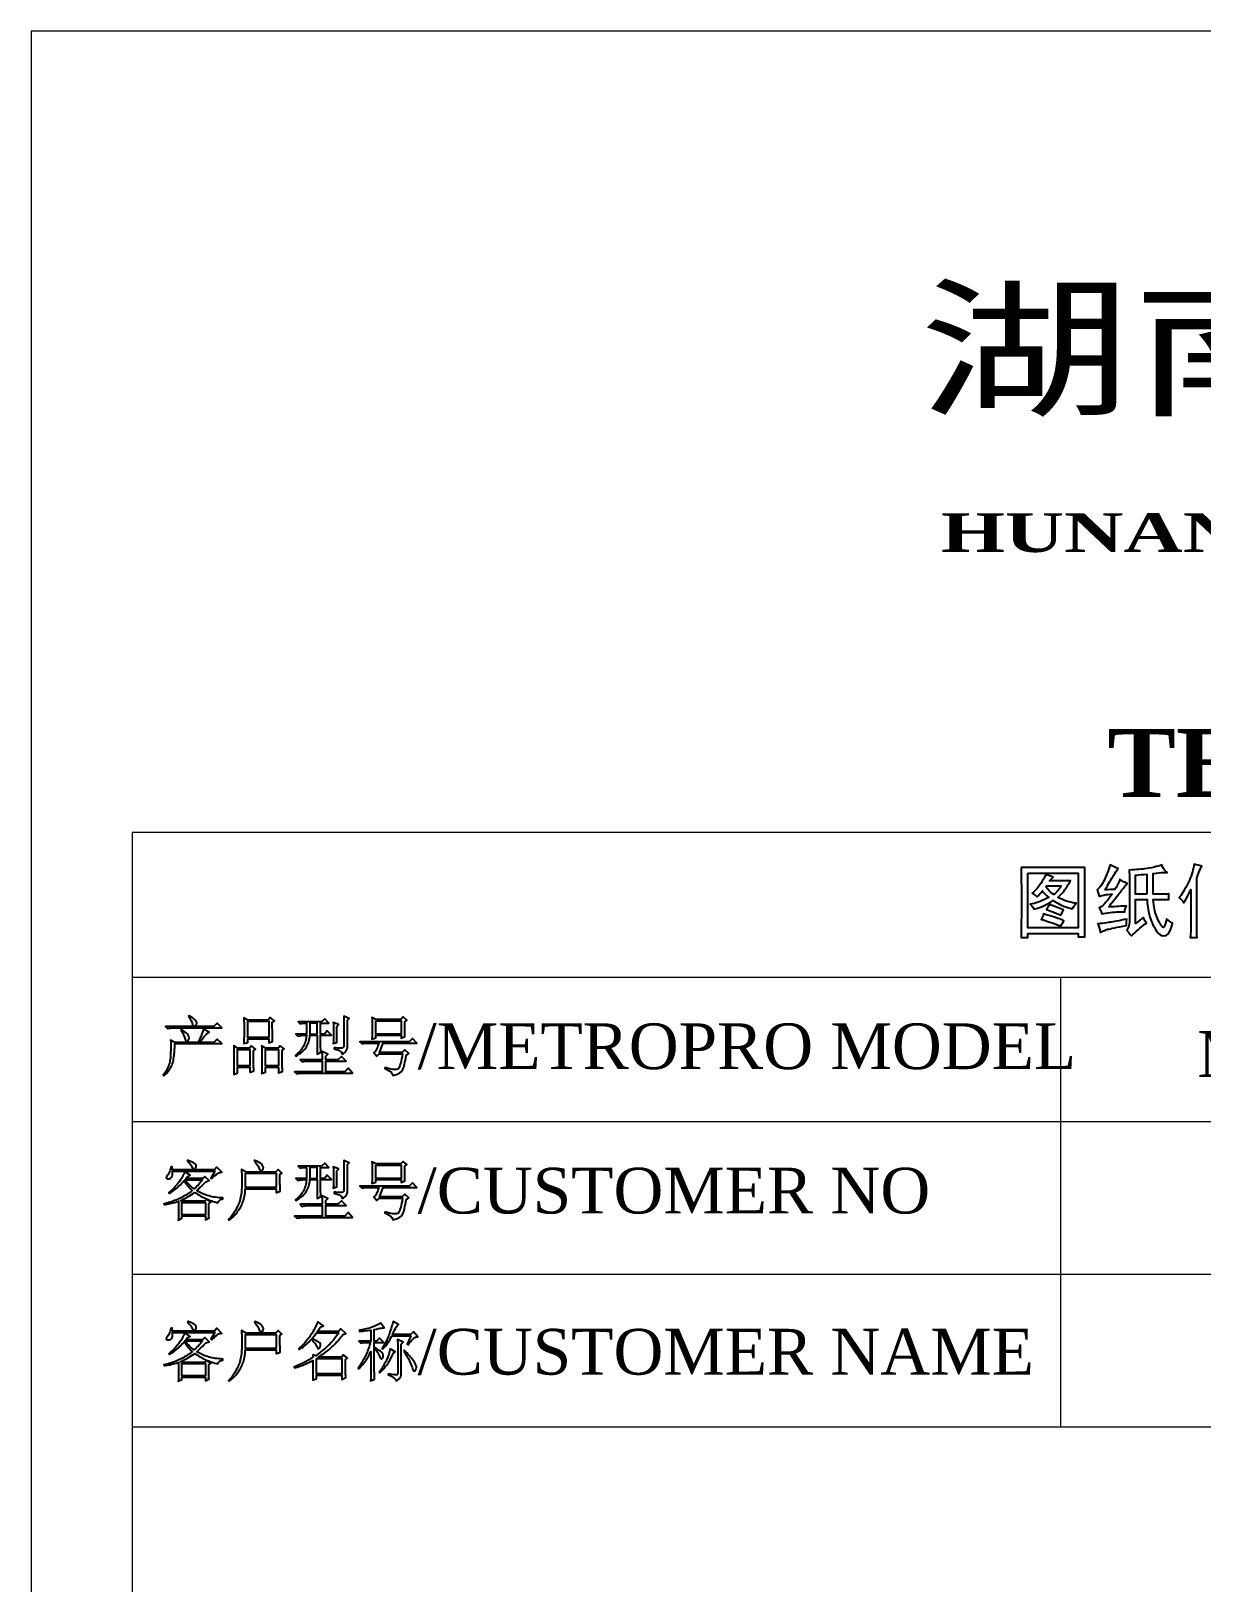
# Model space of a CAD drawing. Header units: millimetres. Extents: x 1653 to 3206, y -200 to 97.
# Drawn here: x 1653.4 to 1724.8, y 2.7 to 97.4 of the extents above; entities that cross this region are included whole.
import ezdxf
from ezdxf.enums import TextEntityAlignment as Align

# ---------------------------------------------------------------- set-up
doc = ezdxf.new("R2010")
doc.units = ezdxf.units.MM
doc.header["$LTSCALE"] = 3
doc.layers.add('DIM', color=4, linetype='Continuous')
doc.styles.add('WMF-Times New Roman0', font='TIMESBD.TTF')
doc.styles.add('WMF-Times New Roman1', font='TIMES.TTF')

# ---------------------------------------------------------------- blocks, each defined once
blk = doc.blocks.new('XY')
at = {"lineweight": 20}
blk.add_lwpolyline([(0, 297), (0, 0), (205.21, 0), (205.21, 297)], close=True, dxfattribs=at)
at = {"color": 7, "lineweight": 20}
blk.add_lwpolyline([(6.177, 248.084), (6.177, 7.161), (200.583, 7.161), (200.583, 248.084)], close=True, dxfattribs=at)
at = {"color": 7}
for points in [[(60.399, 245.957), (60.399, 245.946), (60.404, 245.815), (60.408, 245.684), (60.411, 245.551), (60.413, 245.417), (60.418, 245.146), (60.418, 245.008), (60.419, 244.87), (60.419, 242.888), (60.418, 242.755), (60.418, 242.618), (60.417, 242.482), (60.412, 242.212), (60.41, 242.078), (60.407, 241.946), (60.403, 241.814), (60.399, 241.684), (60.807, 241.684), (60.807, 241.936), (63.895, 241.936), (63.895, 241.723), (64.302, 241.723), (64.3, 241.792), (64.296, 241.924), (64.289, 242.192), (64.285, 242.461), (64.284, 242.596), (64.283, 242.732), (64.283, 245.025), (64.284, 245.165), (64.286, 245.303), (64.287, 245.439), (64.29, 245.573), (64.293, 245.703), (64.298, 245.831), (64.302, 245.957)], [(60.807, 245.608), (63.895, 245.608), (63.895, 242.285), (60.807, 242.285)], [(63.211, 244.801), (63.284, 244.914), (63.356, 245.028), (63.428, 245.141), (62.147, 245.141), (62.172, 245.177), (62.255, 245.276), (62.36, 245.374), (62.292, 245.398), (62.163, 245.442), (62.037, 245.486), (61.914, 245.531), (61.888, 245.465), (61.837, 245.361), (61.774, 245.247), (61.695, 245.122), (61.603, 244.986), (61.526, 244.875), (61.443, 244.765), (61.357, 244.662), (61.267, 244.564), (61.174, 244.471), (61.078, 244.384), (61.169, 244.334), (61.279, 244.259), (61.389, 244.17), (61.446, 244.229), (61.537, 244.329), (61.622, 244.432), (61.7, 244.539), (61.712, 244.522), (61.78, 244.433), (61.865, 244.34), (61.968, 244.238), (62.088, 244.132), (61.956, 244.06), (61.824, 243.997), (61.696, 243.939), (61.569, 243.888), (61.444, 243.843), (61.32, 243.803), (61.199, 243.771), (61.08, 243.744), (60.962, 243.723), (61.062, 243.624), (61.142, 243.518), (61.195, 243.413), (61.269, 243.434), (61.398, 243.474), (61.524, 243.519), (61.649, 243.567), (61.771, 243.62), (61.892, 243.676), (62.012, 243.735), (62.129, 243.799), (62.246, 243.865), (62.36, 243.937), (62.416, 243.901), (62.526, 243.835), (62.639, 243.773), (62.756, 243.713), (62.875, 243.658), (62.998, 243.607), (63.125, 243.557), (63.255, 243.512), (63.388, 243.47), (63.525, 243.432), (63.534, 243.449), (63.6, 243.568), (63.676, 243.679), (63.758, 243.781), (63.672, 243.79), (63.553, 243.808), (63.431, 243.833), (63.308, 243.864), (63.181, 243.904), (63.053, 243.951), (62.921, 244.003), (62.788, 244.064), (62.652, 244.132), (62.746, 244.222), (62.856, 244.335), (62.952, 244.44), (63.035, 244.538), (63.103, 244.63), (63.156, 244.714)], [(65.824, 246.076), (65.78, 245.944), (65.734, 245.815), (65.688, 245.687), (65.64, 245.562), (65.59, 245.439), (65.539, 245.318), (65.487, 245.2), (65.436, 245.103), (65.359, 244.97), (65.281, 244.854), (65.202, 244.752), (65.121, 244.667), (65.04, 244.597), (65.043, 244.591), (65.082, 244.472), (65.127, 244.345), (65.176, 244.209), (65.205, 244.219), (65.323, 244.251), (65.455, 244.28), (65.603, 244.306), (65.705, 244.314), (65.846, 244.322), (65.952, 244.326), (65.906, 244.258), (65.823, 244.139), (65.741, 244.03), (65.661, 243.93), (65.584, 243.84), (65.58, 243.836), (65.49, 243.735), (65.393, 243.644), (65.287, 243.563), (65.176, 243.49), (65.235, 243.373), (65.288, 243.249), (65.331, 243.121), (65.454, 243.145), (65.583, 243.168), (65.714, 243.189), (65.849, 243.207), (65.987, 243.224), (66.127, 243.238), (66.217, 243.246), (66.383, 243.258), (66.523, 243.263), (66.639, 243.263), (66.729, 243.258), (66.743, 243.349), (66.777, 243.478), (66.826, 243.607), (66.729, 243.601), (66.618, 243.596), (66.498, 243.589), (66.368, 243.583), (66.229, 243.575), (66.082, 243.567), (65.924, 243.558), (65.758, 243.549), (65.813, 243.623), (65.908, 243.752), (66, 243.874), (66.087, 243.989), (66.169, 244.097), (66.248, 244.198), (66.322, 244.293), (66.392, 244.381), (66.458, 244.461), (66.461, 244.466), (66.558, 244.592), (66.648, 244.706), (66.734, 244.811), (66.812, 244.903), (66.884, 244.986), (66.768, 245.033), (66.645, 245.093), (66.535, 245.162), (66.438, 245.238), (66.43, 245.214), (66.387, 245.095), (66.335, 244.976), (66.274, 244.856), (66.205, 244.736), (66.127, 244.617), (66.087, 244.617), (65.985, 244.614), (65.856, 244.611), (65.703, 244.605), (65.525, 244.597), (65.592, 244.717), (65.668, 244.848), (65.739, 244.972), (65.807, 245.089), (65.871, 245.198), (65.933, 245.3), (65.991, 245.394), (66.033, 245.461), (66.114, 245.588), (66.188, 245.703), (66.258, 245.806), (66.322, 245.899), (66.201, 245.947), (66.077, 245.999), (65.955, 246.055), (65.836, 246.113)], [(68.903, 246.087), (68.774, 246.047), (68.644, 246.01), (68.515, 245.977), (68.472, 245.966), (68.356, 245.942), (68.226, 245.919), (68.086, 245.898), (67.933, 245.88), (67.832, 245.865), (67.718, 245.85), (67.594, 245.837), (67.46, 245.826), (67.317, 245.816), (67.164, 245.809), (67.001, 245.802), (67.006, 245.67), (67.012, 245.531), (67.016, 245.395), (67.018, 245.261), (67.02, 245.132), (67.02, 242.674), (67.019, 242.624), (67.003, 242.494), (66.969, 242.369), (66.917, 242.248), (66.846, 242.13), (66.877, 242.098), (66.96, 242.006), (67.047, 241.9), (67.137, 241.781), (67.147, 241.791), (67.24, 241.882), (67.336, 241.973), (67.435, 242.064), (67.537, 242.156), (67.642, 242.247), (67.746, 242.333), (67.86, 242.424), (67.961, 242.499), (68.05, 242.558), (67.977, 242.681), (67.912, 242.798), (67.856, 242.907), (67.828, 242.884), (67.748, 242.819), (67.649, 242.739), (67.529, 242.645), (67.389, 242.539), (67.389, 244.015), (68.088, 244.015), (68.091, 243.98), (68.102, 243.828), (68.116, 243.682), (68.134, 243.542), (68.154, 243.407), (68.177, 243.278), (68.203, 243.155), (68.232, 243.039), (68.263, 242.927), (68.295, 242.826), (68.343, 242.698), (68.394, 242.574), (68.45, 242.454), (68.513, 242.336), (68.58, 242.222), (68.652, 242.111), (68.675, 242.077), (68.774, 241.96), (68.874, 241.874), (68.979, 241.818), (69.085, 241.794), (69.195, 241.8), (69.21, 241.803), (69.284, 241.833), (69.353, 241.888), (69.418, 241.97), (69.48, 242.077), (69.537, 242.211), (69.592, 242.372), (69.641, 242.558), (69.595, 242.59), (69.484, 242.67), (69.377, 242.75), (69.273, 242.83), (69.248, 242.701), (69.214, 242.558), (69.177, 242.438), (69.137, 242.344), (69.095, 242.302), (69.034, 242.322), (68.957, 242.414), (68.865, 242.577), (68.848, 242.608), (68.775, 242.75), (68.712, 242.882), (68.661, 243.004), (68.622, 243.116), (68.593, 243.219), (68.593, 243.22), (68.568, 243.312), (68.543, 243.42), (68.521, 243.545), (68.498, 243.685), (68.477, 243.842), (68.457, 244.015), (68.47, 244.015), (68.625, 244.014), (68.773, 244.013), (68.914, 244.011), (69.049, 244.009), (69.176, 244.004), (69.295, 244), (69.409, 243.996), (69.409, 244.345), (69.4, 244.345), (69.286, 244.34), (69.165, 244.335), (69.038, 244.332), (68.903, 244.329), (68.762, 244.327), (68.613, 244.326), (68.457, 244.326), (68.457, 245.589), (68.516, 245.597), (68.663, 245.618), (68.804, 245.633), (68.94, 245.644), (69.069, 245.649), (69.193, 245.65), (69.312, 245.647), (69.277, 245.679), (69.181, 245.781), (69.1, 245.887), (69.034, 245.998), (68.982, 246.113)], [(68.069, 244.326), (67.389, 244.326), (67.389, 245.491), (67.394, 245.492), (67.478, 245.5), (67.587, 245.51), (67.722, 245.522), (67.883, 245.535), (68.069, 245.55)], [(70.948, 246.081), (70.922, 245.95), (70.892, 245.82), (70.857, 245.692), (70.818, 245.565), (70.774, 245.439), (70.727, 245.314), (70.674, 245.19), (70.617, 245.068), (70.554, 244.947), (70.531, 244.901), (70.449, 244.747), (70.371, 244.606), (70.298, 244.48), (70.229, 244.367), (70.165, 244.267), (70.105, 244.183), (70.05, 244.112), (70.061, 244.104), (70.156, 244.018), (70.243, 243.918), (70.322, 243.801), (70.384, 243.897), (70.45, 244.004), (70.516, 244.118), (70.579, 244.235), (70.643, 244.358), (70.706, 244.485), (70.768, 244.617), (70.768, 242.462), (70.764, 242.308), (70.761, 242.164), (70.756, 242.029), (70.748, 241.904), (70.74, 241.79), (70.729, 241.684), (71.137, 241.684), (71.133, 241.764), (71.128, 241.876), (71.124, 241.998), (71.121, 242.131), (71.119, 242.276), (71.118, 242.431), (71.118, 245.258), (71.135, 245.315), (71.193, 245.498), (71.248, 245.657), (71.299, 245.79), (71.346, 245.897), (71.39, 245.979), (71.428, 246.035), (71.343, 246.055), (71.211, 246.091), (71.084, 246.13), (70.962, 246.171)], [(62.393, 244.309), (62.3, 244.372), (62.206, 244.45), (62.11, 244.542), (62.013, 244.65), (61.914, 244.773), (61.953, 244.831), (62.846, 244.831), (62.834, 244.812), (62.762, 244.702), (62.682, 244.596), (62.595, 244.495), (62.501, 244.399), (62.399, 244.306)], [(62.088, 243.627), (62.023, 243.51), (61.953, 243.393), (62.024, 243.372), (62.112, 243.341), (62.218, 243.3), (62.343, 243.25), (62.486, 243.191), (62.647, 243.122), (62.827, 243.043), (62.864, 243.142), (62.926, 243.261), (63.001, 243.374), (62.925, 243.399), (62.83, 243.431), (62.72, 243.471), (62.595, 243.518), (62.455, 243.573), (62.299, 243.635), (62.127, 243.704)], [(61.745, 243.038), (61.689, 242.917), (61.623, 242.791), (61.666, 242.781), (61.764, 242.755), (61.87, 242.725), (61.983, 242.691), (62.103, 242.652), (62.233, 242.608), (62.37, 242.558), (62.514, 242.504), (62.666, 242.446), (62.827, 242.382), (62.876, 242.486), (62.944, 242.602), (63.021, 242.713), (62.954, 242.74), (62.856, 242.778), (62.75, 242.816), (62.636, 242.856), (62.513, 242.898), (62.383, 242.94), (62.244, 242.983), (62.096, 243.028), (61.941, 243.074), (61.778, 243.121)], [(66.694, 242.776), (66.523, 242.741), (66.368, 242.711), (66.229, 242.685), (66.103, 242.663), (65.993, 242.643), (65.897, 242.628), (65.816, 242.616), (65.755, 242.604), (65.635, 242.585), (65.507, 242.567), (65.372, 242.549), (65.229, 242.533), (65.079, 242.519), (65.123, 242.418), (65.165, 242.298), (65.202, 242.164), (65.234, 242.014), (65.246, 242.019), (65.364, 242.07), (65.489, 242.119), (65.622, 242.169), (65.629, 242.171), (65.684, 242.186), (65.759, 242.205), (65.853, 242.225), (65.966, 242.25), (66.1, 242.278), (66.252, 242.309), (66.424, 242.344), (66.615, 242.381), (66.826, 242.422), (66.831, 242.535), (66.844, 242.668), (66.865, 242.81)], [(9.588, 236.869), (9.658, 236.785), (9.717, 236.704), (9.764, 236.626), (9.79, 236.574), (9.823, 236.489), (9.85, 236.397), (9.874, 236.298), (9.882, 236.248), (8.208, 236.248), (8.332, 236.124), (8.421, 236.149), (8.517, 236.164), (8.618, 236.171), (11.635, 236.171), (11.356, 236.45), (11.154, 236.248), (9.96, 236.248), (10.042, 236.327), (10.091, 236.402), (10.11, 236.476), (10.096, 236.547), (10.05, 236.615), (10.045, 236.62), (9.981, 236.682), (9.909, 236.741), (9.831, 236.797), (9.746, 236.849), (9.653, 236.899), (9.619, 236.915)], [(14.473, 236.651), (13.232, 236.651), (12.984, 236.791), (12.988, 236.699), (12.991, 236.606), (12.994, 236.51), (12.997, 236.413), (12.997, 236.312), (12.999, 236.21), (12.999, 235.999), (12.998, 235.909), (12.997, 235.817), (12.997, 235.722), (12.994, 235.624), (12.992, 235.522), (12.99, 235.419), (12.986, 235.312), (12.984, 235.209), (13.217, 235.286), (13.217, 235.504), (14.503, 235.504), (14.503, 235.255), (14.736, 235.349), (14.733, 235.419), (14.731, 235.495), (14.729, 235.575), (14.727, 235.661), (14.726, 235.752), (14.724, 235.847), (14.723, 235.948), (14.722, 236.054), (14.721, 236.166), (14.72, 236.281), (14.72, 236.512), (14.844, 236.605), (14.597, 236.806)], [(19.087, 236.67), (19.091, 236.572), (19.092, 236.481), (19.093, 236.403), (19.093, 235.116), (19.076, 235.017), (19.026, 234.958), (18.953, 234.937), (18.887, 234.936), (18.803, 234.937), (18.704, 234.943), (18.587, 234.952), (18.488, 234.96), (18.488, 234.883), (18.616, 234.856), (18.725, 234.823), (18.814, 234.784), (18.885, 234.738), (18.938, 234.684), (18.971, 234.625), (18.984, 234.572), (19.073, 234.617), (19.148, 234.67), (19.209, 234.732), (19.255, 234.803), (19.288, 234.884), (19.306, 234.974), (19.311, 235.074), (19.31, 235.085), (19.31, 236.636), (19.419, 236.745), (19.077, 236.884), (19.083, 236.773)], [(22.566, 236.682), (21.031, 236.682), (20.799, 236.806), (20.803, 236.714), (20.806, 236.618), (20.81, 236.522), (20.811, 236.424), (20.813, 236.324), (20.814, 236.222), (20.814, 236.044), (20.813, 235.943), (20.811, 235.844), (20.809, 235.746), (20.805, 235.65), (20.802, 235.555), (20.799, 235.488), (21.031, 235.565), (21.031, 235.72), (22.582, 235.72), (22.582, 235.55), (22.814, 235.643), (22.811, 235.693), (22.808, 235.754), (22.806, 235.828), (22.803, 235.913), (22.802, 236.01), (22.801, 236.118), (22.8, 236.239), (22.799, 236.371), (22.799, 236.542), (22.923, 236.651), (22.706, 236.837)], [(10.505, 236.039), (10.486, 235.977), (10.461, 235.904), (10.43, 235.822), (10.392, 235.731), (10.35, 235.631), (10.301, 235.522), (10.247, 235.402), (10.193, 235.286), (8.781, 235.286), (8.518, 235.426), (8.521, 235.342), (8.523, 235.255), (8.524, 235.166), (8.524, 234.977), (8.523, 234.877), (8.521, 234.775), (8.518, 234.669), (8.515, 234.56), (8.512, 234.449), (8.51, 234.426), (8.504, 234.335), (8.494, 234.245), (8.478, 234.155), (8.458, 234.066), (8.432, 233.976), (8.403, 233.888), (8.368, 233.799), (8.329, 233.711), (8.284, 233.622), (8.235, 233.535), (8.181, 233.448), (8.123, 233.36), (8.068, 233.285), (8.099, 233.239), (8.18, 233.317), (8.255, 233.395), (8.325, 233.475), (8.387, 233.555), (8.444, 233.634), (8.496, 233.715), (8.541, 233.795), (8.581, 233.876), (8.615, 233.958), (8.641, 234.039), (8.663, 234.122), (8.665, 234.131), (8.683, 234.214), (8.699, 234.301), (8.712, 234.39), (8.725, 234.482), (8.736, 234.576), (8.745, 234.673), (8.753, 234.774), (8.759, 234.876), (8.763, 234.981), (8.765, 235.088), (8.766, 235.199), (8.766, 235.209), (11.635, 235.209), (11.356, 235.488), (11.154, 235.286), (10.285, 235.286), (10.363, 235.387), (10.435, 235.479), (10.504, 235.565), (10.567, 235.641), (10.626, 235.71), (10.681, 235.771), (10.731, 235.824), (10.751, 235.844), (10.875, 235.907), (10.518, 236.093)], [(9.138, 236.031), (9.195, 235.958), (9.246, 235.88), (9.291, 235.795), (9.33, 235.705), (9.365, 235.61), (9.387, 235.534), (9.425, 235.421), (9.469, 235.357), (9.519, 235.343), (9.573, 235.377), (9.588, 235.395), (9.635, 235.475), (9.65, 235.559), (9.632, 235.643), (9.588, 235.72), (9.539, 235.781), (9.479, 235.843), (9.409, 235.905), (9.329, 235.969), (9.237, 236.033), (9.169, 236.077)], [(14.503, 235.581), (13.217, 235.581), (13.217, 236.574), (14.503, 236.574)], [(17.728, 236.542), (16.302, 236.542), (16.426, 236.418), (16.596, 236.465), (16.798, 236.465), (16.798, 235.798), (16.147, 235.798), (16.286, 235.674), (16.377, 235.695), (16.472, 235.71), (16.571, 235.718), (16.659, 235.72), (16.798, 235.72), (16.792, 235.623), (16.78, 235.527), (16.762, 235.433), (16.74, 235.343), (16.713, 235.254), (16.68, 235.169), (16.643, 235.086), (16.6, 235.006), (16.552, 234.927), (16.498, 234.851), (16.439, 234.779), (16.376, 234.708), (16.307, 234.641), (16.233, 234.575), (16.154, 234.512), (16.132, 234.495), (16.162, 234.448), (16.256, 234.502), (16.343, 234.559), (16.425, 234.617), (16.503, 234.679), (16.573, 234.742), (16.64, 234.808), (16.701, 234.877), (16.756, 234.948), (16.806, 235.022), (16.852, 235.098), (16.89, 235.178), (16.925, 235.259), (16.954, 235.343), (16.976, 235.43), (16.995, 235.518), (17.008, 235.61), (17.014, 235.704), (17.015, 235.72), (17.464, 235.72), (17.464, 235.137), (17.464, 235.055), (17.461, 234.965), (17.459, 234.864), (17.455, 234.754), (17.452, 234.635), (17.449, 234.572), (17.682, 234.697), (17.676, 234.778), (17.672, 234.867), (17.669, 234.964), (17.667, 235.069), (17.666, 235.182), (17.666, 235.72), (18.333, 235.72), (18.07, 235.984), (17.899, 235.798), (17.666, 235.798), (17.666, 236.465), (18.178, 236.465), (17.915, 236.729)], [(17.464, 235.798), (17.464, 236.465), (17.015, 236.465), (17.015, 235.798)], [(18.447, 236.411), (18.45, 236.321), (18.453, 236.225), (18.455, 236.125), (18.457, 236.02), (18.458, 235.908), (18.458, 235.907), (18.457, 235.811), (18.456, 235.714), (18.454, 235.617), (18.452, 235.518), (18.449, 235.42), (18.446, 235.321), (18.442, 235.221), (18.442, 235.209), (18.659, 235.286), (18.659, 236.263), (18.767, 236.372), (18.442, 236.496)], [(21.031, 236.605), (22.582, 236.605), (22.582, 235.798), (21.031, 235.798)], [(13.356, 233.44), (13.588, 233.549), (13.586, 233.611), (13.584, 233.68), (13.582, 233.755), (13.58, 233.836), (13.578, 233.923), (13.577, 234.017), (13.576, 234.116), (13.575, 234.222), (13.574, 234.334), (13.573, 234.452), (13.573, 234.775), (13.697, 234.867), (13.449, 235.069), (13.324, 234.93), (12.596, 234.93), (12.363, 235.069), (12.367, 234.988), (12.37, 234.902), (12.373, 234.812), (12.374, 234.717), (12.376, 234.619), (12.378, 234.516), (12.379, 234.408), (12.379, 234.007), (12.377, 233.904), (12.376, 233.803), (12.374, 233.705), (12.372, 233.61), (12.37, 233.517), (12.367, 233.427), (12.364, 233.34), (12.363, 233.331), (12.596, 233.425), (12.596, 233.782), (13.356, 233.782)], [(15.077, 234.93), (14.301, 234.93), (14.069, 235.085), (14.072, 235.001), (14.076, 234.913), (14.078, 234.822), (14.08, 234.727), (14.081, 234.629), (14.083, 234.527), (14.084, 234.421), (14.085, 234.311), (14.085, 234.232), (14.084, 234.119), (14.084, 234.011), (14.083, 233.905), (14.081, 233.804), (14.08, 233.707), (14.077, 233.614), (14.075, 233.524), (14.071, 233.437), (14.069, 233.379), (14.301, 233.471), (14.301, 233.782), (15.108, 233.782), (15.108, 233.425), (15.341, 233.518), (15.338, 233.547), (15.336, 233.588), (15.334, 233.641), (15.333, 233.705), (15.331, 233.78), (15.329, 233.867), (15.328, 233.964), (15.327, 234.074), (15.327, 234.195), (15.326, 234.328), (15.326, 234.472), (15.325, 234.627), (15.325, 234.79), (15.434, 234.883), (15.201, 235.085)], [(23.062, 235.318), (20.069, 235.318), (20.194, 235.194), (20.333, 235.24), (21.217, 235.24), (21.186, 235.13), (21.154, 235.033), (21.121, 234.946), (21.087, 234.87), (21.085, 234.867), (21.031, 234.778), (20.967, 234.709), (20.907, 234.666), (21.093, 234.448), (21.233, 234.588), (22.659, 234.588), (22.636, 234.431), (22.61, 234.289), (22.585, 234.161), (22.558, 234.047), (22.53, 233.948), (22.501, 233.862), (22.472, 233.79), (22.442, 233.733), (22.41, 233.69), (22.378, 233.66), (22.357, 233.65), (22.306, 233.636), (22.242, 233.63), (22.166, 233.631), (22.077, 233.64), (21.976, 233.657), (21.862, 233.681), (21.737, 233.713), (21.605, 233.75), (21.589, 233.689), (21.708, 233.635), (21.81, 233.579), (21.895, 233.522), (21.964, 233.463), (22.016, 233.402), (22.05, 233.339), (22.069, 233.275), (22.07, 233.27), (22.19, 233.301), (22.291, 233.332), (22.373, 233.362), (22.426, 233.386), (22.501, 233.432), (22.577, 233.494), (22.644, 233.564), (22.666, 233.596), (22.689, 233.642), (22.711, 233.701), (22.736, 233.774), (22.76, 233.861), (22.786, 233.961), (22.812, 234.076), (22.838, 234.204), (22.865, 234.346), (22.892, 234.495), (23.047, 234.603), (22.814, 234.836), (22.644, 234.666), (21.264, 234.666), (21.481, 235.24), (23.543, 235.24), (23.264, 235.519)], [(13.356, 233.859), (12.596, 233.859), (12.596, 234.852), (13.356, 234.852)], [(15.108, 233.859), (14.301, 233.859), (14.301, 234.852), (15.108, 234.852)], [(17.749, 234.623), (17.754, 234.521), (17.756, 234.422), (17.759, 234.328), (17.76, 234.236), (17.76, 234.216), (16.426, 234.216), (16.55, 234.092), (16.639, 234.116), (16.734, 234.131), (16.836, 234.138), (17.76, 234.138), (17.76, 233.486), (16.084, 233.486), (16.224, 233.363), (16.315, 233.384), (16.41, 233.399), (16.509, 233.407), (16.596, 233.409), (19.62, 233.409), (19.356, 233.719), (19.14, 233.486), (17.976, 233.486), (17.976, 234.138), (19.217, 234.138), (18.938, 234.417), (18.721, 234.216), (17.976, 234.216), (17.976, 234.448), (18.1, 234.572), (17.744, 234.727)], [(9.352, 227.31), (9.313, 227.228), (9.27, 227.144), (9.222, 227.06), (9.171, 226.975), (9.114, 226.89), (9.055, 226.803), (9.014, 226.748), (8.958, 226.674), (8.898, 226.601), (8.835, 226.529), (8.77, 226.457), (8.703, 226.387), (8.632, 226.318), (8.559, 226.25), (8.483, 226.183), (8.41, 226.12), (8.441, 226.073), (8.518, 226.12), (8.596, 226.171), (8.673, 226.223), (8.749, 226.279), (8.823, 226.338), (8.897, 226.399), (8.97, 226.464), (9.043, 226.532), (9.114, 226.601), (9.185, 226.675), (9.254, 226.751), (9.323, 226.83), (9.34, 226.849), (9.388, 226.772), (9.441, 226.695), (9.496, 226.619), (9.556, 226.543), (9.619, 226.468), (9.687, 226.394), (9.758, 226.32), (9.834, 226.247), (9.836, 226.244), (9.76, 226.186), (9.683, 226.129), (9.606, 226.075), (9.527, 226.022), (9.446, 225.971), (9.364, 225.922), (9.281, 225.875), (9.197, 225.83), (9.111, 225.786), (9.024, 225.745), (8.937, 225.705), (8.847, 225.668), (8.757, 225.632), (8.665, 225.598), (8.572, 225.566), (8.477, 225.536), (8.382, 225.508), (8.285, 225.482), (8.187, 225.458), (8.099, 225.437), (8.115, 225.391), (8.206, 225.402), (8.298, 225.416), (8.39, 225.432), (8.485, 225.451), (8.579, 225.473), (8.675, 225.496), (8.773, 225.522), (8.871, 225.552), (8.97, 225.583), (8.999, 225.592), (8.999, 225.429), (8.998, 225.278), (8.998, 225.139), (8.997, 225.012), (8.996, 224.898), (8.995, 224.795), (8.993, 224.705), (8.991, 224.627), (8.99, 224.561), (8.987, 224.507), (8.985, 224.466), (8.983, 224.444), (9.2, 224.553), (9.2, 224.693), (10.642, 224.693), (10.642, 224.46), (10.859, 224.584), (10.856, 224.64), (10.854, 224.706), (10.85, 224.783), (10.849, 224.872), (10.847, 224.972), (10.845, 225.082), (10.844, 225.204), (10.844, 225.437), (10.968, 225.53), (10.72, 225.716), (10.612, 225.592), (9.2, 225.592), (9.123, 225.639), (9.191, 225.668), (9.263, 225.702), (9.339, 225.739), (9.418, 225.781), (9.501, 225.827), (9.587, 225.877), (9.676, 225.931), (9.769, 225.989), (9.866, 226.052), (9.967, 226.119), (9.991, 226.135), (10.071, 226.081), (10.152, 226.027), (10.235, 225.976), (10.318, 225.927), (10.403, 225.88), (10.488, 225.835), (10.575, 225.792), (10.662, 225.751), (10.752, 225.712), (10.841, 225.676), (10.932, 225.641), (11.025, 225.608), (11.117, 225.578), (11.212, 225.549), (11.307, 225.523), (11.402, 225.5), (11.434, 225.578), (11.489, 225.642), (11.565, 225.691), (11.664, 225.725), (11.697, 225.732), (11.697, 225.794), (11.584, 225.801), (11.475, 225.81), (11.367, 225.821), (11.262, 225.835), (11.16, 225.851), (11.06, 225.87), (10.963, 225.891), (10.868, 225.914), (10.776, 225.941), (10.686, 225.969), (10.599, 226), (10.514, 226.033), (10.432, 226.069), (10.352, 226.107), (10.275, 226.147), (10.2, 226.19), (10.129, 226.235), (10.115, 226.244), (10.189, 226.314), (10.262, 226.384), (10.333, 226.452), (10.404, 226.521), (10.473, 226.59), (10.542, 226.657), (10.61, 226.724), (10.673, 226.787), (10.859, 226.849), (10.596, 227.112), (10.457, 226.973), (9.448, 226.973), (9.526, 227.064), (9.6, 227.128), (9.672, 227.165), (9.712, 227.175), (9.387, 227.392)], [(8.534, 227.686), (8.514, 227.579), (8.488, 227.478), (8.454, 227.387), (8.414, 227.304), (8.367, 227.229), (8.325, 227.175), (8.258, 227.082), (8.244, 227.015), (8.284, 226.976), (8.325, 226.966), (8.426, 226.965), (8.509, 226.994), (8.572, 227.051), (8.608, 227.114), (8.629, 227.197), (8.635, 227.299), (8.627, 227.42), (8.626, 227.423), (11.216, 227.423), (10.968, 227.004), (11.03, 226.973), (11.129, 227.075), (11.222, 227.163), (11.308, 227.234), (11.387, 227.29), (11.461, 227.331), (11.527, 227.356), (11.587, 227.365), (11.635, 227.361), (11.34, 227.671), (11.185, 227.5), (8.626, 227.5), (8.611, 227.686)], [(9.526, 228.043), (9.61, 227.965), (9.683, 227.888), (9.745, 227.812), (9.796, 227.737), (9.835, 227.663), (9.851, 227.625), (9.898, 227.54), (9.951, 227.516), (10.008, 227.553), (10.038, 227.594), (10.08, 227.686), (10.084, 227.768), (10.049, 227.843), (10.015, 227.88), (9.957, 227.924), (9.885, 227.966), (9.798, 228.007), (9.698, 228.046), (9.583, 228.083), (9.557, 228.09)], [(14.953, 226.104), (15.201, 226.213), (15.198, 226.26), (15.196, 226.317), (15.193, 226.387), (15.192, 226.466), (15.19, 226.556), (15.188, 226.657), (15.188, 226.768), (15.187, 226.891), (15.186, 227.025), (15.186, 227.237), (15.294, 227.315), (15.077, 227.531), (14.922, 227.376), (13.123, 227.376), (12.844, 227.531), (12.846, 227.453), (12.849, 227.37), (12.851, 227.284), (12.852, 227.194), (12.853, 227.101), (12.854, 227.004), (12.854, 226.688), (12.853, 226.576), (12.852, 226.46), (12.852, 226.423), (12.849, 226.317), (12.843, 226.213), (12.834, 226.112), (12.821, 226.011), (12.806, 225.914), (12.787, 225.818), (12.765, 225.725), (12.739, 225.634), (12.712, 225.544), (12.68, 225.457), (12.645, 225.372), (12.607, 225.288), (12.581, 225.236), (12.524, 225.13), (12.469, 225.031), (12.412, 224.937), (12.357, 224.851), (12.3, 224.77), (12.245, 224.696), (12.188, 224.629), (12.132, 224.567), (12.076, 224.512), (12.053, 224.491), (12.084, 224.444), (12.163, 224.505), (12.239, 224.566), (12.311, 224.631), (12.38, 224.696), (12.446, 224.764), (12.508, 224.834), (12.567, 224.905), (12.623, 224.978), (12.676, 225.053), (12.726, 225.13), (12.772, 225.209), (12.815, 225.289), (12.855, 225.372), (12.891, 225.456), (12.925, 225.542), (12.954, 225.63), (12.981, 225.72), (13.005, 225.812), (13.025, 225.905), (13.042, 226), (13.056, 226.097), (13.066, 226.196), (13.074, 226.297), (13.077, 226.353), (14.953, 226.353)], [(14.953, 226.43), (13.077, 226.43), (13.077, 227.299), (14.953, 227.299)], [(13.619, 228.043), (13.695, 227.964), (13.759, 227.884), (13.813, 227.804), (13.856, 227.724), (13.889, 227.643), (13.891, 227.64), (13.942, 227.523), (13.994, 227.459), (14.038, 227.446), (14.108, 227.482), (14.162, 227.57), (14.176, 227.653), (14.152, 227.74), (14.1, 227.819), (14.053, 227.867), (13.99, 227.917), (13.91, 227.966), (13.816, 228.016), (13.705, 228.067), (13.651, 228.09)], [(17.728, 227.733), (16.302, 227.733), (16.426, 227.609), (16.596, 227.655), (16.798, 227.655), (16.798, 226.988), (16.147, 226.988), (16.286, 226.865), (16.377, 226.886), (16.472, 226.9), (16.571, 226.908), (16.659, 226.911), (16.798, 226.911), (16.792, 226.813), (16.78, 226.717), (16.762, 226.623), (16.74, 226.533), (16.713, 226.445), (16.68, 226.36), (16.643, 226.276), (16.6, 226.196), (16.552, 226.118), (16.498, 226.042), (16.439, 225.969), (16.376, 225.898), (16.307, 225.831), (16.233, 225.765), (16.154, 225.702), (16.132, 225.685), (16.162, 225.639), (16.256, 225.693), (16.343, 225.749), (16.425, 225.807), (16.503, 225.869), (16.573, 225.932), (16.64, 225.999), (16.701, 226.068), (16.756, 226.139), (16.806, 226.213), (16.852, 226.289), (16.89, 226.368), (16.925, 226.45), (16.954, 226.533), (16.976, 226.62), (16.995, 226.709), (17.008, 226.8), (17.014, 226.894), (17.015, 226.911), (17.464, 226.911), (17.464, 226.328), (17.464, 226.246), (17.461, 226.156), (17.459, 226.054), (17.455, 225.945), (17.452, 225.825), (17.449, 225.763), (17.682, 225.887), (17.676, 225.968), (17.672, 226.058), (17.669, 226.155), (17.667, 226.259), (17.666, 226.372), (17.666, 226.911), (18.333, 226.911), (18.07, 227.175), (17.899, 226.988), (17.666, 226.988), (17.666, 227.655), (18.178, 227.655), (17.915, 227.919)], [(17.464, 226.988), (17.464, 227.655), (17.015, 227.655), (17.015, 226.988)], [(18.447, 227.601), (18.45, 227.511), (18.453, 227.416), (18.455, 227.316), (18.457, 227.21), (18.458, 227.099), (18.458, 227.097), (18.457, 227.001), (18.456, 226.904), (18.454, 226.807), (18.452, 226.709), (18.449, 226.611), (18.446, 226.511), (18.442, 226.411), (18.442, 226.399), (18.659, 226.477), (18.659, 227.454), (18.767, 227.563), (18.442, 227.686)], [(19.083, 227.964), (19.087, 227.86), (19.091, 227.762), (19.092, 227.671), (19.093, 227.594), (19.093, 226.306), (19.076, 226.207), (19.026, 226.148), (18.953, 226.128), (18.887, 226.126), (18.803, 226.128), (18.704, 226.134), (18.587, 226.142), (18.488, 226.15), (18.488, 226.073), (18.616, 226.047), (18.725, 226.014), (18.814, 225.974), (18.885, 225.928), (18.938, 225.875), (18.971, 225.815), (18.984, 225.763), (19.073, 225.807), (19.148, 225.86), (19.209, 225.923), (19.255, 225.994), (19.288, 226.075), (19.306, 226.165), (19.311, 226.264), (19.31, 226.275), (19.31, 227.826), (19.419, 227.935), (19.077, 228.074)], [(22.566, 227.873), (21.031, 227.873), (20.799, 227.997), (20.803, 227.904), (20.806, 227.809), (20.81, 227.713), (20.811, 227.614), (20.813, 227.514), (20.814, 227.412), (20.814, 227.235), (20.813, 227.133), (20.811, 227.034), (20.809, 226.936), (20.805, 226.84), (20.802, 226.746), (20.799, 226.678), (21.031, 226.756), (21.031, 226.911), (22.582, 226.911), (22.582, 226.741), (22.814, 226.833), (22.811, 226.883), (22.808, 226.945), (22.806, 227.018), (22.803, 227.103), (22.802, 227.2), (22.801, 227.309), (22.8, 227.429), (22.799, 227.562), (22.799, 227.733), (22.923, 227.842), (22.706, 228.028)], [(21.031, 227.795), (22.582, 227.795), (22.582, 226.988), (21.031, 226.988)], [(10.397, 226.822), (10.337, 226.748), (10.274, 226.675), (10.208, 226.603), (10.14, 226.531), (10.07, 226.46), (9.998, 226.389), (9.96, 226.353), (9.892, 226.399), (9.818, 226.457), (9.739, 226.525), (9.673, 226.585), (9.6, 226.657), (9.531, 226.729), (9.466, 226.8), (9.405, 226.873), (9.387, 226.896), (10.457, 226.896)], [(23.062, 226.508), (20.069, 226.508), (20.194, 226.384), (20.333, 226.43), (21.217, 226.43), (21.186, 226.321), (21.154, 226.223), (21.121, 226.136), (21.087, 226.06), (21.085, 226.058), (21.031, 225.968), (20.967, 225.899), (20.907, 225.856), (21.093, 225.639), (21.233, 225.779), (22.659, 225.779), (22.636, 225.622), (22.61, 225.479), (22.585, 225.351), (22.558, 225.238), (22.53, 225.138), (22.501, 225.052), (22.472, 224.98), (22.442, 224.923), (22.41, 224.88), (22.378, 224.851), (22.357, 224.84), (22.306, 224.826), (22.242, 224.82), (22.166, 224.822), (22.077, 224.83), (21.976, 224.847), (21.862, 224.872), (21.737, 224.904), (21.605, 224.941), (21.589, 224.879), (21.708, 224.825), (21.81, 224.77), (21.895, 224.712), (21.964, 224.653), (22.016, 224.593), (22.05, 224.529), (22.069, 224.465), (22.07, 224.46), (22.19, 224.491), (22.291, 224.523), (22.373, 224.552), (22.426, 224.577), (22.501, 224.622), (22.577, 224.684), (22.644, 224.754), (22.666, 224.786), (22.689, 224.832), (22.711, 224.891), (22.736, 224.964), (22.76, 225.051), (22.786, 225.152), (22.812, 225.266), (22.838, 225.394), (22.865, 225.536), (22.892, 225.685), (23.047, 225.794), (22.814, 226.027), (22.644, 225.856), (21.264, 225.856), (21.481, 226.43), (23.543, 226.43), (23.264, 226.709)], [(10.642, 224.77), (9.2, 224.77), (9.2, 225.515), (10.642, 225.515)], [(17.749, 225.813), (17.754, 225.711), (17.756, 225.613), (17.759, 225.518), (17.76, 225.426), (17.76, 225.406), (16.426, 225.406), (16.55, 225.282), (16.639, 225.307), (16.734, 225.322), (16.836, 225.329), (17.76, 225.329), (17.76, 224.677), (16.084, 224.677), (16.224, 224.553), (16.315, 224.574), (16.41, 224.589), (16.509, 224.598), (16.596, 224.599), (19.62, 224.599), (19.356, 224.91), (19.14, 224.677), (17.976, 224.677), (17.976, 225.329), (19.217, 225.329), (18.938, 225.608), (18.721, 225.406), (17.976, 225.406), (17.976, 225.639), (18.1, 225.763), (17.744, 225.918)], [(8.534, 217.855), (8.514, 217.748), (8.488, 217.647), (8.454, 217.556), (8.414, 217.473), (8.367, 217.398), (8.325, 217.344), (8.258, 217.251), (8.244, 217.184), (8.284, 217.145), (8.325, 217.135), (8.426, 217.134), (8.509, 217.163), (8.572, 217.22), (8.608, 217.283), (8.629, 217.366), (8.635, 217.468), (8.627, 217.589), (8.626, 217.592), (11.216, 217.592), (10.968, 217.173), (11.03, 217.142), (11.129, 217.244), (11.222, 217.332), (11.308, 217.403), (11.387, 217.459), (11.461, 217.5), (11.527, 217.525), (11.587, 217.534), (11.635, 217.53), (11.34, 217.84), (11.185, 217.669), (8.626, 217.669), (8.611, 217.855)], [(9.526, 218.213), (9.61, 218.135), (9.683, 218.057), (9.745, 217.981), (9.796, 217.906), (9.835, 217.832), (9.851, 217.794), (9.898, 217.709), (9.951, 217.685), (10.008, 217.722), (10.038, 217.763), (10.08, 217.855), (10.084, 217.937), (10.049, 218.012), (10.015, 218.049), (9.957, 218.093), (9.885, 218.135), (9.798, 218.176), (9.698, 218.215), (9.583, 218.252), (9.557, 218.259)], [(13.619, 218.212), (13.695, 218.133), (13.759, 218.053), (13.813, 217.973), (13.856, 217.893), (13.889, 217.812), (13.891, 217.809), (13.942, 217.692), (13.994, 217.628), (14.038, 217.615), (14.108, 217.651), (14.162, 217.739), (14.176, 217.822), (14.152, 217.909), (14.1, 217.988), (14.053, 218.036), (13.99, 218.086), (13.91, 218.135), (13.816, 218.185), (13.705, 218.236), (13.651, 218.259)], [(17.461, 218.154), (17.423, 218.065), (17.384, 217.976), (17.341, 217.889), (17.298, 217.802), (17.25, 217.717), (17.201, 217.632), (17.15, 217.549), (17.097, 217.466), (17.04, 217.384), (16.984, 217.305), (16.918, 217.217), (16.852, 217.133), (16.786, 217.052), (16.719, 216.975), (16.654, 216.902), (16.588, 216.833), (16.521, 216.766), (16.455, 216.705), (16.389, 216.646), (16.333, 216.599), (16.38, 216.553), (16.452, 216.598), (16.524, 216.646), (16.595, 216.697), (16.666, 216.752), (16.737, 216.81), (16.807, 216.871), (16.877, 216.936), (16.946, 217.003), (17.015, 217.073), (17.083, 217.147), (17.093, 217.157), (17.183, 217.068), (17.261, 216.984), (17.326, 216.905), (17.379, 216.831), (17.42, 216.762), (17.448, 216.698), (17.449, 216.692), (17.496, 216.599), (17.547, 216.58), (17.597, 216.622), (17.647, 216.71), (17.668, 216.8), (17.666, 216.863), (17.651, 216.901), (17.614, 216.944), (17.555, 216.991), (17.475, 217.042), (17.373, 217.097), (17.249, 217.156), (17.139, 217.204), (17.096, 217.161), (17.152, 217.224), (17.22, 217.304), (17.287, 217.388), (17.354, 217.474), (17.418, 217.561), (18.767, 217.561), (18.716, 217.481), (18.662, 217.403), (18.606, 217.325), (18.547, 217.249), (18.486, 217.173), (18.424, 217.098), (18.358, 217.024), (18.291, 216.952), (18.222, 216.879), (18.149, 216.809), (18.116, 216.777), (18.038, 216.705), (17.96, 216.634), (17.883, 216.567), (17.807, 216.501), (17.731, 216.438), (17.655, 216.377), (17.581, 216.319), (17.507, 216.262), (17.433, 216.208), (17.372, 216.164), (17.201, 216.227), (17.201, 216.072), (17.123, 216.02), (17.044, 215.97), (16.962, 215.922), (16.88, 215.874), (16.796, 215.826), (16.711, 215.781), (16.624, 215.736), (16.536, 215.692), (16.447, 215.65), (16.356, 215.609), (16.263, 215.568), (16.17, 215.529), (16.074, 215.49), (16.054, 215.482), (16.069, 215.42), (16.165, 215.448), (16.26, 215.477), (16.354, 215.509), (16.447, 215.541), (16.539, 215.576), (16.63, 215.611), (16.72, 215.649), (16.809, 215.688), (16.897, 215.729), (16.984, 215.771), (17.07, 215.815), (17.155, 215.86), (17.201, 215.885), (17.201, 215.389), (17.201, 215.335), (17.2, 215.267), (17.199, 215.186), (17.196, 215.09), (17.194, 214.979), (17.191, 214.855), (17.187, 214.717), (17.185, 214.676), (17.418, 214.768), (17.418, 214.971), (18.968, 214.971), (18.968, 214.722), (19.201, 214.846), (19.196, 214.949), (19.192, 215.05), (19.188, 215.148), (19.187, 215.243), (19.186, 215.337), (19.186, 215.932), (19.31, 216.025), (19.062, 216.227), (18.938, 216.072), (17.527, 216.072), (17.609, 216.123), (17.69, 216.176), (17.77, 216.231), (17.85, 216.287), (17.928, 216.345), (18.006, 216.405), (18.082, 216.465), (18.159, 216.529), (18.234, 216.593), (18.294, 216.646), (18.36, 216.706), (18.425, 216.767), (18.49, 216.832), (18.556, 216.899), (18.622, 216.969), (18.688, 217.04), (18.754, 217.114), (18.82, 217.192), (18.887, 217.271), (18.952, 217.353), (19.019, 217.437), (19.031, 217.453), (19.201, 217.53), (18.907, 217.809), (18.767, 217.639), (17.464, 217.639), (17.523, 217.726), (17.581, 217.807), (17.639, 217.882), (17.682, 217.933), (17.852, 217.995), (17.496, 218.243)], [(21.265, 218.105), (21.184, 218.062), (21.099, 218.021), (21.009, 217.982), (20.914, 217.945), (20.815, 217.909), (20.744, 217.887), (20.65, 217.858), (20.556, 217.832), (20.461, 217.807), (20.365, 217.783), (20.27, 217.761), (20.175, 217.742), (20.079, 217.723), (20.039, 217.716), (20.039, 217.654), (20.236, 217.673), (20.335, 217.683), (20.529, 217.705), (20.721, 217.73), (20.736, 217.732), (20.736, 217.049), (19.992, 217.049), (20.117, 216.925), (20.256, 216.971), (20.705, 216.971), (20.68, 216.882), (20.653, 216.792), (20.622, 216.701), (20.59, 216.61), (20.556, 216.518), (20.519, 216.426), (20.48, 216.334), (20.439, 216.241), (20.396, 216.149), (20.348, 216.054), (20.301, 215.962), (20.252, 215.873), (20.203, 215.787), (20.153, 215.703), (20.102, 215.622), (20.05, 215.545), (19.998, 215.47), (19.961, 215.42), (19.992, 215.374), (20.058, 215.435), (20.123, 215.5), (20.187, 215.568), (20.247, 215.638), (20.307, 215.71), (20.364, 215.786), (20.421, 215.864), (20.475, 215.946), (20.528, 216.03), (20.579, 216.116), (20.627, 216.206), (20.675, 216.298), (20.72, 216.394), (20.736, 216.428), (20.736, 216.017), (20.735, 215.89), (20.735, 215.768), (20.735, 215.652), (20.735, 215.541), (20.734, 215.434), (20.733, 215.333), (20.732, 215.237), (20.731, 215.146), (20.729, 215.06), (20.729, 214.98), (20.727, 214.905), (20.726, 214.834), (20.724, 214.769), (20.723, 214.709), (20.721, 214.655), (20.721, 214.644), (20.954, 214.738), (20.952, 214.788), (20.95, 214.843), (20.949, 214.904), (20.948, 214.97), (20.946, 215.041), (20.945, 215.118), (20.944, 215.2), (20.944, 215.288), (20.942, 215.38), (20.941, 215.478), (20.941, 215.582), (20.94, 215.691), (20.939, 215.804), (20.939, 215.924), (20.939, 216.049), (20.939, 216.314), (20.938, 216.455), (20.938, 216.599), (21.009, 216.533), (21.073, 216.462), (21.129, 216.385), (21.18, 216.303), (21.223, 216.215), (21.256, 216.134), (21.304, 216.028), (21.352, 215.974), (21.4, 215.972), (21.447, 216.023), (21.458, 216.04), (21.49, 216.126), (21.491, 216.21), (21.46, 216.289), (21.399, 216.364), (21.38, 216.382), (21.311, 216.438), (21.237, 216.494), (21.158, 216.548), (21.072, 216.602), (20.981, 216.654), (20.938, 216.677), (20.938, 216.971), (21.527, 216.971), (21.264, 217.235), (21.078, 217.049), (20.938, 217.049), (20.938, 217.763), (21.069, 217.795), (21.187, 217.821), (21.292, 217.841), (21.384, 217.857), (21.461, 217.866), (21.526, 217.871), (21.543, 217.871), (21.342, 218.151)], [(22.066, 218.181), (22.043, 218.098), (22.018, 218.012), (21.991, 217.92), (21.962, 217.825), (21.93, 217.725), (21.896, 217.621), (21.86, 217.512), (21.853, 217.491), (21.82, 217.4), (21.786, 217.31), (21.749, 217.221), (21.71, 217.132), (21.668, 217.044), (21.623, 216.958), (21.576, 216.872), (21.527, 216.786), (21.475, 216.701), (21.421, 216.617), (21.419, 216.615), (21.449, 216.568), (21.508, 216.626), (21.565, 216.687), (21.622, 216.754), (21.679, 216.826), (21.735, 216.902), (21.792, 216.983), (21.847, 217.069), (21.903, 217.16), (21.959, 217.255), (22.013, 217.356), (22.024, 217.375), (23.171, 217.375), (22.953, 216.863), (23.001, 216.832), (23.076, 216.928), (23.146, 217.014), (23.21, 217.088), (23.27, 217.152), (23.325, 217.204), (23.334, 217.212), (23.42, 217.276), (23.506, 217.315), (23.59, 217.329), (23.326, 217.623), (23.156, 217.453), (22.055, 217.453), (22.119, 217.593), (22.178, 217.716), (22.232, 217.822), (22.281, 217.909), (22.324, 217.979), (22.364, 218.03), (22.398, 218.064), (22.411, 218.073), (22.085, 218.259)], [(9.352, 217.479), (9.313, 217.397), (9.27, 217.313), (9.222, 217.229), (9.171, 217.144), (9.114, 217.059), (9.055, 216.972), (9.014, 216.917), (8.958, 216.843), (8.898, 216.77), (8.835, 216.698), (8.77, 216.626), (8.703, 216.556), (8.632, 216.487), (8.559, 216.419), (8.483, 216.352), (8.41, 216.289), (8.441, 216.242), (8.518, 216.289), (8.596, 216.34), (8.673, 216.392), (8.749, 216.448), (8.823, 216.507), (8.897, 216.568), (8.97, 216.633), (9.043, 216.701), (9.114, 216.771), (9.185, 216.844), (9.254, 216.92), (9.323, 216.999), (9.34, 217.018), (9.388, 216.941), (9.441, 216.864), (9.496, 216.788), (9.556, 216.712), (9.619, 216.637), (9.687, 216.563), (9.758, 216.489), (9.834, 216.416), (9.836, 216.413), (9.76, 216.355), (9.683, 216.298), (9.606, 216.244), (9.527, 216.191), (9.446, 216.14), (9.364, 216.091), (9.281, 216.044), (9.197, 215.999), (9.111, 215.955), (9.024, 215.914), (8.937, 215.874), (8.847, 215.837), (8.757, 215.801), (8.665, 215.767), (8.572, 215.735), (8.477, 215.705), (8.382, 215.677), (8.285, 215.651), (8.187, 215.627), (8.099, 215.606), (8.115, 215.56), (8.206, 215.571), (8.298, 215.585), (8.39, 215.601), (8.485, 215.62), (8.579, 215.642), (8.675, 215.665), (8.773, 215.691), (8.871, 215.721), (8.97, 215.752), (8.999, 215.761), (8.999, 215.598), (8.998, 215.447), (8.998, 215.308), (8.997, 215.181), (8.996, 215.067), (8.995, 214.964), (8.993, 214.874), (8.991, 214.796), (8.99, 214.73), (8.987, 214.676), (8.985, 214.635), (8.983, 214.613), (9.2, 214.722), (9.2, 214.862), (10.642, 214.862), (10.642, 214.629), (10.859, 214.753), (10.856, 214.809), (10.854, 214.875), (10.85, 214.952), (10.849, 215.041), (10.847, 215.141), (10.845, 215.251), (10.844, 215.373), (10.844, 215.606), (10.968, 215.699), (10.72, 215.885), (10.612, 215.761), (9.2, 215.761), (9.123, 215.808), (9.191, 215.837), (9.263, 215.871), (9.339, 215.908), (9.418, 215.95), (9.501, 215.996), (9.587, 216.046), (9.676, 216.1), (9.769, 216.158), (9.866, 216.221), (9.967, 216.288), (9.991, 216.304), (10.071, 216.25), (10.152, 216.196), (10.235, 216.145), (10.318, 216.096), (10.403, 216.049), (10.488, 216.004), (10.575, 215.961), (10.662, 215.92), (10.752, 215.881), (10.841, 215.845), (10.932, 215.81), (11.025, 215.777), (11.117, 215.747), (11.212, 215.718), (11.307, 215.692), (11.402, 215.669), (11.434, 215.747), (11.489, 215.811), (11.565, 215.86), (11.664, 215.894), (11.697, 215.901), (11.697, 215.963), (11.584, 215.97), (11.475, 215.979), (11.367, 215.99), (11.262, 216.004), (11.16, 216.02), (11.06, 216.039), (10.963, 216.06), (10.868, 216.083), (10.776, 216.11), (10.686, 216.138), (10.599, 216.169), (10.514, 216.202), (10.432, 216.238), (10.352, 216.276), (10.275, 216.316), (10.2, 216.359), (10.129, 216.404), (10.115, 216.413), (10.189, 216.483), (10.262, 216.553), (10.333, 216.621), (10.404, 216.69), (10.473, 216.759), (10.542, 216.826), (10.61, 216.893), (10.673, 216.956), (10.859, 217.018), (10.596, 217.281), (10.457, 217.142), (9.448, 217.142), (9.526, 217.233), (9.6, 217.297), (9.672, 217.334), (9.712, 217.344), (9.387, 217.561)], [(10.397, 216.991), (10.337, 216.917), (10.274, 216.844), (10.208, 216.772), (10.14, 216.7), (10.07, 216.629), (9.998, 216.558), (9.96, 216.522), (9.892, 216.568), (9.818, 216.626), (9.739, 216.694), (9.673, 216.754), (9.6, 216.826), (9.531, 216.898), (9.466, 216.969), (9.405, 217.042), (9.387, 217.065), (10.457, 217.065)], [(14.953, 216.273), (15.201, 216.382), (15.198, 216.429), (15.196, 216.486), (15.193, 216.556), (15.192, 216.635), (15.19, 216.725), (15.188, 216.826), (15.188, 216.937), (15.187, 217.061), (15.186, 217.194), (15.186, 217.406), (15.294, 217.484), (15.077, 217.7), (14.922, 217.545), (13.123, 217.545), (12.844, 217.7), (12.846, 217.622), (12.849, 217.539), (12.851, 217.453), (12.852, 217.363), (12.853, 217.27), (12.854, 217.173), (12.854, 216.857), (12.853, 216.745), (12.852, 216.629), (12.852, 216.592), (12.849, 216.486), (12.843, 216.382), (12.834, 216.281), (12.821, 216.18), (12.806, 216.083), (12.787, 215.987), (12.765, 215.894), (12.739, 215.803), (12.712, 215.713), (12.68, 215.626), (12.645, 215.541), (12.607, 215.457), (12.581, 215.405), (12.524, 215.299), (12.469, 215.2), (12.412, 215.106), (12.357, 215.02), (12.3, 214.939), (12.245, 214.865), (12.188, 214.798), (12.132, 214.736), (12.076, 214.681), (12.053, 214.66), (12.084, 214.613), (12.163, 214.674), (12.239, 214.735), (12.311, 214.8), (12.38, 214.865), (12.446, 214.933), (12.508, 215.003), (12.567, 215.074), (12.623, 215.147), (12.676, 215.222), (12.726, 215.299), (12.772, 215.378), (12.815, 215.458), (12.855, 215.541), (12.891, 215.625), (12.925, 215.711), (12.954, 215.799), (12.981, 215.889), (13.005, 215.981), (13.025, 216.074), (13.042, 216.169), (13.056, 216.266), (13.066, 216.365), (13.074, 216.466), (13.077, 216.522), (14.953, 216.522)], [(14.953, 216.599), (13.077, 216.599), (13.077, 217.468), (14.953, 217.468)], [(22.366, 217.12), (22.367, 217.077), (22.368, 217.028), (22.37, 216.972), (22.371, 216.91), (22.373, 216.842), (22.373, 216.769), (22.374, 216.689), (22.375, 216.603), (22.376, 216.51), (22.377, 216.411), (22.378, 216.307), (22.378, 216.196), (22.378, 216.08), (22.378, 215.957), (22.379, 215.828), (22.379, 215.693), (22.38, 215.552), (22.38, 215.11), (22.356, 215.016), (22.341, 215.001), (22.313, 214.994), (22.255, 214.995), (22.169, 215.004), (22.053, 215.02), (21.908, 215.045), (21.806, 215.063), (21.791, 215.001), (21.903, 214.958), (21.995, 214.914), (22.068, 214.871), (22.101, 214.846), (22.168, 214.783), (22.229, 214.707), (22.271, 214.644), (22.378, 214.703), (22.459, 214.757), (22.515, 214.81), (22.519, 214.816), (22.561, 214.891), (22.58, 214.988), (22.582, 215.032), (22.582, 216.878), (22.706, 216.987), (22.365, 217.157)], [(17.418, 215.994), (18.968, 215.994), (18.968, 215.063), (17.418, 215.063)], [(21.899, 216.509), (21.878, 216.429), (21.852, 216.342), (21.82, 216.25), (21.784, 216.151), (21.742, 216.046), (21.698, 215.94), (21.659, 215.853), (21.618, 215.767), (21.574, 215.682), (21.527, 215.597), (21.478, 215.513), (21.427, 215.429), (21.372, 215.347), (21.315, 215.264), (21.256, 215.181), (21.248, 215.172), (21.279, 215.126), (21.341, 215.179), (21.402, 215.237), (21.462, 215.298), (21.521, 215.363), (21.579, 215.431), (21.636, 215.503), (21.692, 215.578), (21.747, 215.658), (21.801, 215.74), (21.854, 215.827), (21.906, 215.917), (21.958, 216.011), (22.008, 216.109), (22.057, 216.21), (22.101, 216.304), (22.225, 216.397), (21.915, 216.583)], [(22.737, 216.459), (22.798, 216.363), (22.856, 216.271), (22.91, 216.182), (22.958, 216.097), (23.004, 216.015), (23.045, 215.937), (23.082, 215.862), (23.093, 215.839), (23.14, 215.738), (23.18, 215.642), (23.216, 215.55), (23.245, 215.463), (23.269, 215.381), (23.271, 215.374), (23.313, 215.267), (23.363, 215.228), (23.411, 215.25), (23.473, 215.325), (23.507, 215.412), (23.512, 215.436), (23.51, 215.501), (23.486, 215.584), (23.441, 215.682), (23.388, 215.777), (23.355, 215.827), (23.317, 215.883), (23.27, 215.944), (23.217, 216.011), (23.157, 216.083), (23.089, 216.161), (23.014, 216.244), (22.932, 216.333), (22.844, 216.427), (22.768, 216.506)], [(10.642, 214.939), (9.2, 214.939), (9.2, 215.684), (10.642, 215.684)]]:
    blk.add_lwpolyline(points, close=True, dxfattribs=at)
at = {"color": 7, "lineweight": 20}
for points in [[(6.177, 239.275), (200.583, 239.275)], [(62.809, 239.275), (62.809, 211.824)], [(6.177, 230.465), (200.583, 230.465)], [(6.177, 221.145), (200.583, 221.145)], [(6.177, 211.824), (200.583, 211.824)]]:
    blk.add_lwpolyline(points, dxfattribs=at)
at = {"color": 7, "lineweight": 20, "style": 'WMF-Times New Roman0', "width": 1.4}
for s, height, p in [('湖南宏晶电子有限公司', 6.7934, (54.156, 274.221)), ('HUNAN MACRO CRYSTAL LCD LIMITED', 2.36802, (55.522, 265.21))]:
    blk.add_text(s, height=height, dxfattribs=at).set_placement(p)
at = {"color": 7, "lineweight": 20}
for s, height, style, p in [('TECHNOLOGY AGREEMENT', 4.1537, 'WMF-Times New Roman0', (65.668, 250.261)), ('/METROPRO MODEL', 2.79183, 'WMF-Times New Roman1', (23.583, 233.657)), ('/CUSTOMER NO', 2.79183, 'WMF-Times New Roman1', (23.583, 224.847)), ('/CUSTOMER NAME', 2.79183, 'WMF-Times New Roman1', (23.583, 215.016))]:
    blk.add_text(s, height=height, dxfattribs=dict(at, style=style)).set_placement(p)

msp = doc.modelspace()

# ---------------------------------------------------------------- block references
msp.add_blockref('XY', (1653.404, -199.603))

# ---------------------------------------------------------------- texts
at = {"layer": 'DIM', "lineweight": 20, "style": 'WMF-Times New Roman1'}
msp.add_text('M11346FVTZ', height=2.7918, dxfattribs=at).set_placement((1736.981, 34.96), align=Align.MIDDLE)

doc.saveas('drawing.dxf')
